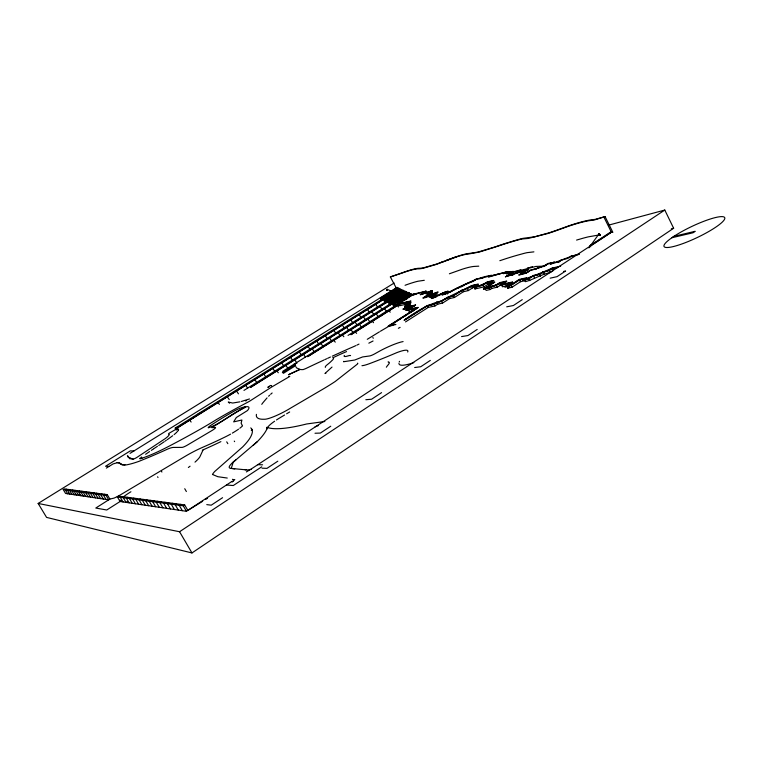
<?xml version="1.0" encoding="UTF-8"?>
<svg xmlns="http://www.w3.org/2000/svg" width="763" height="763" viewBox="0 0 763 763"><rect width="100%" height="100%" fill="white"/><g stroke="black" fill="none" stroke-linecap="round" stroke-linejoin="round"><path stroke-width="1.14" d="M405.43 299.23L404.304 297.274A1.516 0.696 58 0 0 403.255 296.168L387.366 289.415L387.213 290.293M386.889 289.759L387.289 289.282M386.898 289.53L387.041 290.083M387.451 289.387L386.927 289.473M387.108 289.559L387.022 290.169M234.727 468.911L230.283 468.253A31.016 5.131 -27.6 0 1 232.324 462.95L257.512 441.472A124.588 21.04 -30.3 0 0 266.897 428.987L266.888 427.366L267.832 427.652A214.956 36.281 -27.7 0 0 306.573 423.99L324.847 421.491M139.953 458.286L139.896 458.372A3.3 0.629 -29.2 0 0 140.154 458.687L142.013 458.153A50.94 7.21 -29.8 0 0 168.318 446.574A132.752 17.711 -29.6 0 0 198.122 430.418A75.194 10.491 -29.6 0 0 216.282 419.679A66.677 6.075 -29.1 0 1 246.01 403.15A14.249 1.221 -29 0 0 249.673 401.157L271.666 387.022L289.759 376.436L288.862 376.293M271.266 386.002L271.618 385.496M588.931 247.87L598.621 234.403M387.146 289.473L387.165 290.112M128.07 456.131L127.917 456.703L130.254 458.382M267.069 397.876L262.911 402.75A278.381 49.013 -24.4 0 0 261.747 404.333M232.19 481.987L232.858 481.329M176.453 432.573L174.117 434.624M176.93 432.049L177.922 430.895A30.549 4.32 -28.1 0 0 178.332 430.237M598.85 234.365L599.289 234.365M268.595 396.226L269.644 395.205M234.565 460.9L232.324 462.95M599.298 234.117L598.612 234.298A1.383 0.839 56.2 0 1 599.728 234.413L600.214 234.89M236.129 459.564L233.259 462.14L231.256 468.396L246.096 469.865A30.615 5.284 -27.5 0 0 249.577 469.703L251.122 469.321M253.24 445.306L257.512 441.472M234.794 479.536L233.106 481.043A11.75 2.194 -28.4 0 0 233.43 480.604M333.126 357.818A43.129 4.597 -25.2 0 1 332.687 359.84A60.153 6.381 -25.3 0 1 331.628 360.861L331.228 361.271A60.058 7.649 -26.6 0 1 327.413 364.58A20.859 2.747 -26.2 0 0 325.877 365.954L325.467 366.526A20.811 3.348 -25.8 0 0 325.372 367.404M600.08 235.195L600.319 235.08A1.173 0.715 56.2 0 0 598.764 234.422L598.631 234.546A1.173 0.715 56.2 0 1 599.985 235.052M172.705 435.721L167.24 439.707M268.414 387.222L269.415 386.393M123.387 496.894L123.511 496.799A19.952 3.157 -28.9 0 1 130.921 491.754M600.004 235.033L600.08 234.975A1.097 0.668 56.2 0 0 598.812 234.451L599.203 234.241M141.565 456.999L140.85 457.485M250.483 469.493L612.279 231.561M192.667 417.924L194.603 416.569M197.493 414.547L199.362 413.231M165.142 441.109L166.344 440.28M153.058 449.197L151.312 450.389M153.516 448.882L157.445 446.279M145.599 454.29L149.577 451.572M164.217 441.739L158.733 445.478M612.384 231.485L611.249 232.343M394.156 283.016L38.15 503.446L46.581 517.4L191.971 552.946L673.634 228.251L664.792 210.054L608.578 225.142M38.15 503.446L179.563 531.735L664.792 210.054M222.577 497.695L211.237 505.182L206.773 504.62M277.818 461.186L266.964 468.368L262.024 468.177M330.77 426.202L320.355 433.079L315.005 433.241M381.567 392.63L371.571 399.24L365.839 399.717M430.332 360.403L420.737 366.745L414.662 367.528M477.19 329.444L467.967 335.539L461.577 336.588M522.254 299.659L513.385 305.524L506.708 306.821M202.643 501.291L187.851 510.38L184.656 504.896L118.561 496.122L117.349 496.885L120.077 501.501L186.449 511.296L231.885 481.443L232.658 481.539M550.257 272.525L553.423 270.445L552.221 268.061C543.056 272.277 533.604 275.805 524.162 279.334L525.364 281.671C533.966 279.353 541.415 274.298 550.257 272.525L549.045 270.14M261.709 466.813L233.297 485.535L226.458 485.01M557.658 267.479C551.325 269.473 544.877 271.218 539.145 274.651C523.218 277.742 540.757 275.243 543.008 271.8M526.241 272.763C511.401 276.349 527.586 273.478 530.094 270.255C536.236 268.29 542.808 267.269 548.139 263.388C555.111 263.922 565.669 257.331 579.079 254.069M558.983 261.986C562.159 258.38 568.33 259.897 571.125 255.996M542.817 272.257L548.855 270.598L552.336 268.299M590.142 245.505L610.019 232.457L611.773 232L591.878 245.066L590.142 245.505L590.781 246.773M533.099 276.034L528.521 279.02L522.588 280.364L524.906 278.543L519.174 280.107L510.685 285.629L504.972 286.898L511 282.978M506.518 285.887L507.7 288.195L512.002 287.25L520.461 281.728L525.697 280.555M522.588 280.364L526.718 277.99M554.32 262.167L548.254 263.616L543.657 266.621L547.948 263.817L552.612 262.958M180.564 504.353L179.171 505.259L182.328 510.685M550.4 264.408L552.498 262.73M522.474 280.126L528.406 278.791L533.308 275.577L539.346 274.194M551.983 263.378L554.205 261.928M117.349 496.885L183.254 505.812L184.656 504.896M504.972 286.898L512.669 282.196M518.974 275.109L526.022 273.202L530.094 270.255M172.6 503.294L171.236 504.181L174.346 509.512M508.358 285L510.085 283.874M512.545 281.967L501.281 284.513L502.445 286.783L510.809 284.933L519.279 279.42L526.594 277.751M504.858 286.669L510.571 285.4L519.393 279.649M176.539 503.818L175.166 504.715L178.294 510.094M507.7 288.195L509.426 287.079M499.593 283.302C513.718 279.973 498.582 282.529 496.055 285.6C481.434 288.433 498.029 285.953 499.841 282.863M507.099 276.187C513.871 274.365 521.415 270.255 528.559 269.177L520.614 274.337M520.414 271.828L514.93 273.373L512.374 275.319M490.161 289.52L491.925 288.385L497.342 287.165L500.881 284.876L499.727 282.634L496.188 284.923L485.01 288.204L486.155 290.417L490.161 289.52L489.007 287.298M528.196 238.457L548.025 233.468A115.137 15.05 -26.6 0 0 556.895 230.436L568.206 226.353A106.458 16.214 -27.3 0 1 589.503 220.631L593.843 220.135L605.078 216.606L612.87 232.343M164.942 502.283L163.597 503.151L166.658 508.377M509.884 283.226L499.765 285.505L505.001 281.814M499.765 285.505L506.746 281.28M514.71 273.803C519.088 273.04 523.628 269.721 528.559 269.177M502.292 284.17L505.85 281.852M521.091 271.971L522.541 270.731L526.804 269.721L527.958 271.981M518.859 274.88L526.804 269.721M520.5 274.108L528.444 268.948M168.737 502.779L167.383 503.666L170.464 508.94M153.992 500.824L152.676 501.673L155.662 506.756M506.718 273.936L509.007 272.458M490.638 286.821L488.864 287.966L483.427 288.948L493.175 282.949M508.187 272.973C505.068 273.783 521.911 267.479 508.053 275.567M483.542 289.167L494.758 282.205M487.052 287.184L489.941 285.314M157.579 501.301L156.253 502.159L159.257 507.281M505.507 276.931L512.04 272.41L513.175 274.623M490.886 286.383L488.864 287.966M506.985 275.958L513.633 271.666M161.222 501.787L159.887 502.645L162.92 507.824M493.766 280.65C486.775 280.727 481.243 286.783 473.842 286.812L474.958 288.948L476.665 287.851M147.021 499.899L145.733 500.728L148.661 505.716M491.153 281.633L486.956 282.606L482.645 285.381L472.316 287.527C479.717 287.603 485.43 281.9 492.202 281.385M500.518 273.593L490.123 276.111L507.185 271.733L488.701 277.045M150.473 500.356L149.176 501.196L152.123 506.231M503.637 273.745L505.621 272.467M492.116 283.197L487.757 283.96L492.087 281.166M505.201 273.011L507.071 271.514M487.872 284.179L493.661 280.431M474.958 288.948L483.923 286.907L488.215 284.132L487.099 281.967M491.172 282.32L489.445 283.435L492.631 282.701M137.035 498.573L135.766 499.384L138.628 504.238M405.515 321.919L428.243 307.413L434.958 305.963L437.838 304.122L442.55 303.092L449.626 298.562L454.443 297.484L463.484 291.695L468.415 290.56L472.926 287.661L471.83 285.543C461.844 291.056 451.21 294.966 441.443 300.984C427.795 304.113 416.064 311.886 404.409 319.831M475.692 285.238C472.802 285.639 442.244 299.859 471.935 285.753M140.306 499.012L139.028 499.822L141.908 504.725M488.597 276.826L489.932 276.254M472.316 287.527L476.694 285.009M490.123 276.111L491.343 275.319L490.228 276.32M472.431 287.746L478.22 284.284M143.635 499.45L142.347 500.27L145.256 505.22M130.664 497.724L129.414 498.525L132.228 503.294M462.216 290.217C453.279 296.387 443.169 299.745 433.661 304.523C417.103 307.565 433.498 305.648 436.846 302.243M443.627 294.337C459.002 288.109 473.995 277.961 491.343 275.319M449.855 292.496C457.714 286.249 468.32 284.589 476.274 278.972M442.178 295.023C452.173 292.2 462.197 284.551 472.163 281.604M464.142 285.305L461.033 287.012M127.278 501.606L126.048 502.388L123.282 497.695L124.503 496.913M436.541 302.682L441.138 301.423L448.634 296.673M133.821 498.144L132.562 498.945L135.404 503.761M472.831 281.69L476.017 279.382L489.817 276.044M462.492 289.797L453.155 296.015M398.105 320.05L416.693 308.242L406.708 310.207L416.693 308.242M401.491 318.133L389.75 325.591L418.124 307.565M403.446 316.893L407.366 314.404M409.321 313.154L416.169 308.805M121.508 496.513L120.287 497.285L123.043 501.94M436.293 296.673C417.18 304.456 460.509 284.294 444.514 293.774M431.476 298.133C437.228 297.751 441.901 292.048 448.053 291.514M439.135 295.558L443.036 292.811L446.498 292L447.566 294.041M442.073 294.814L446.498 292M443.522 294.127L447.938 291.313M404.066 320.298L427.261 305.553M121.288 500.738L106.744 509.999L95.766 508.044L109.891 499.078L114.021 498.115A11.34 1.707 -28.4 0 0 118.971 495.721L184.98 456.446A24.292 3.414 -28.6 0 1 201.68 447.757L209.863 444.142A83.92 12.609 -27.8 0 0 225.028 437.027A18.541 2.928 -28 0 0 230.54 434.147M405.163 319.869L426.946 305.992M127.555 497.314L126.324 498.105L129.119 502.836M406.708 310.207L414.118 305.515L406.813 310.407M432.545 292.353L428.091 293.192L432.545 292.353L424.505 297.446C426.145 297.675 448.367 285.877 432.249 296.063M413.584 310.589L409.178 311.542L408.11 309.54L415.625 305.047M433.584 297.398L437.18 295.119L436.121 293.116L432.793 293.898L428.568 296.836M423.112 298.114C428.024 297.599 432.354 293.221 437.638 292.639M410.065 308.567L414.7 305.629M429.435 296.292L431.162 295.195M429.931 297.312L436.121 293.116M431.343 296.635L437.533 292.439M431.362 297.932L434.405 296.273M432.793 297.255L435.721 295.395L432.898 297.456M389.187 325.448L416.588 308.033M410.875 301.175L405.382 304.427L409.521 301.824M421.72 294.127L426.021 291.151L422.597 293.564M104.531 494.262L103.367 494.996L105.99 499.422M407.871 305.81L404.619 306.325L409.55 303.474M421.615 293.927L432.068 290.674L428.186 293.393M404.724 306.526L410.923 302.816M420.356 294.776L432.173 290.875M106.076 495.359L108.718 499.822L65.57 493.461L63.234 489.56L106.076 495.359L107.249 494.615L109.891 499.078M408.987 304.036L406.088 305.868L410.303 304.914M426.813 294.051L430.694 291.332L431.724 293.297M414.223 305.715L403.236 309.168L408.92 305.572M428.091 293.192L432.068 290.674M415.921 308.042L405.563 310.293L404.514 308.309L410.198 304.714M403.236 309.168L407.976 306.173M407.461 306.716L404.619 308.51L407.795 307.804M404.514 308.309L415.52 304.847M423.007 297.913L431.047 292.82L432.087 294.795M403.131 308.967L407.366 308.033L410.246 306.249M424.4 297.246L432.44 292.162M283.369 373.326L295.596 365.658M426.021 291.151L411.486 294.632L395.148 304.904L409.416 301.623M96.643 493.213L95.499 493.928L98.074 498.258M348.052 335.396L394.662 306.077L393.145 303.245L390.189 303.941L282.806 371.247M408.51 303.712L399.497 305.734L398.486 303.836L413.231 294.556L426.126 291.342M401.119 302.234L397.265 304.656L408.405 302.081M398.591 304.027L401.538 302.167M405.468 299.697L407.442 298.457M399.535 303.808L396.655 305.62L396.15 304.675M351.371 334.318L397.151 305.505M267.641 387.299L270.636 385.41M350.98 334.757L399.459 304.256M99.228 493.556L98.084 494.281L100.668 498.64M101.861 493.899L100.706 494.634L103.31 499.031M420.26 294.575L424.667 291.8L425.687 293.726M406.965 292.553L406.469 291.609L405.468 291.857L389.187 302.053L390.16 301.814L390.666 302.758L406.965 292.553L409.473 293.002L409.979 293.936L410.99 293.688L411.486 294.632M390.666 302.758L407.967 292.305M89.118 492.211L88.003 492.917L90.52 497.142M408.472 293.24L392.153 303.474L391.657 302.529M282.939 372.163L294.842 364.695M392.649 303.359L307.623 356.683L409.473 293.002M282.367 372.726L295.281 364.628M91.589 492.545L90.463 493.251L93 497.505M409.979 293.936L393.651 304.189L410.99 293.688M94.097 492.869L92.962 493.585L95.518 497.877M395.921 288.08L396.598 287.651M385.725 299.697L401.987 289.549L402.483 290.484L386.221 300.641L385.725 299.697L384.752 299.935L400.995 289.797L400.499 288.862L177.274 427.986L175.194 428.091L176.348 430.084M79.619 490.952L78.522 491.63L80.973 495.731M75.251 494.062L74.183 494.729L71.779 490.714L72.847 490.056M387.203 300.403L403.474 290.236L403.97 291.17L387.699 301.347L387.203 300.403L386.221 300.641M81.937 491.258L80.84 491.944L83.31 496.074M243.96 390.398L385.754 301.814L388.682 301.108L390.189 303.941M250.531 387.28L388.186 301.223M250.674 387.356L404.972 290.922L405.468 291.857M84.292 491.572L83.196 492.259L85.675 496.427M79.753 494.72L78.675 495.387L76.243 491.324L77.33 490.647M390.16 301.814L406.469 291.609M86.686 491.887L85.58 492.583L88.079 496.78M70.663 489.76L69.595 490.418L71.98 494.405M106.362 468.101L113.086 463.923L117.597 462.616L122.423 464.629L126.334 464.886A87.096 12.189 -29.6 0 0 139.076 461.31L150.101 456.789A176.177 23.434 -29.3 0 0 167.049 449.35L167.898 448.959A19.6 2.938 -30.1 0 1 173.277 447.433L182.08 447.385A5.866 0.897 -29.9 0 0 186.763 445.458L212.505 430.218A5.436 0.83 -29.7 0 0 215.204 427.471L211.78 427.652L239.162 410.551L246.592 406.66A37.339 5.684 -29.6 0 1 247.479 410.551L236.32 417.523L233.64 421.882L241.909 420.012L241.127 423.179L242.491 425.897A18.541 2.928 -28 0 1 239.792 428.243M130.053 453.365L397.065 287.365M381.319 297.589L397.542 287.508L399.516 289.12L383.284 299.23L382.778 298.295L380.356 297.837L381.462 299.888M68.727 493.117L67.678 493.766L65.332 489.846L66.371 489.188M381.824 298.533L398.038 288.433M382.778 298.295L399.02 288.185M75.07 490.351L74.001 491.019L76.414 495.053M175.194 428.091L381.357 299.706L384.247 298.991L386.259 302.749M176.93 428.005L383.77 299.115M63.234 489.56L64.273 488.911L107.249 494.615M68.498 489.474L67.449 490.132L69.814 494.081M396.464 288.424L390.36 276.931L402.292 272.753A83.911 10.291 -28.5 0 1 418.219 268.29L420.461 268.214A95.537 11.178 -27.5 0 0 424.161 267.632L436.665 264.027L456.665 256.597M367.27 339.306L379.43 331.838M205.581 499.488L207.536 498.287M380.375 331.266L392.564 324.103M246.373 471.925L250.302 469.541M284.57 415.015L280.507 417.456A23.834 4.187 -27.7 0 0 276.454 419.974M286.611 413.804L289.663 411.972M168.671 433.518L175.9 429.311L178.475 429.264A30.549 4.32 -28.1 0 1 178.523 429.693M368.825 343.169L373.05 340.994M398.362 328.281L400.117 327.384M332.916 357.752L336.95 355.863A32.437 3.529 -25 0 1 346.545 351.59M355.873 345.591L353.803 346.545A30.434 3.119 -24.9 0 1 349.712 348.309A234.909 29.671 -25.1 0 0 332.277 356.178M289.282 374.309L300.078 369.33L296.664 367.995L295.91 366.774M288.452 374.728L299.878 369.464M598.554 234.317L598.65 234.298A1.373 0.839 56.2 0 1 599.708 234.432M441.014 262.482L443.608 261.442M449.388 273.783L462.082 269.272A71.131 10.081 -28 0 1 474.872 266.382L478.773 266.163M446.145 260.441L456.675 256.597A72.514 9.471 -28.1 0 1 461.844 254.966A72.571 9.48 -28.1 0 1 469.598 253.383L477.667 252.133L494.462 247.117A203.826 30.415 -28.3 0 1 504.677 243.645L516.475 240.059A203.769 30.406 -28.3 0 1 522.941 238.342L534.739 236.788L548.998 232.81A113.801 14.878 -26.6 0 0 557.772 229.816L569.131 225.705A108.098 16.471 -27.3 0 1 590.781 219.887L595.178 219.372L605.078 216.606M315.081 426.794L318.314 425.601M499.841 260.698L505.383 258.857A201.957 32.695 -28.3 0 1 519.908 254.508L521.568 254.06A71.732 10.911 -27.5 0 1 527.042 252.667L533.909 251.857M249.501 398.954L241.404 401.452M245.562 400.937L246.554 400.613M118.589 462.54L117.063 462.712M514.472 271.571L517.533 270.655M512.402 272.544L535.826 266.44L544.019 266.134M140.154 458.687L142.013 458.153M518.916 270.255L520.862 269.701M390.36 276.931L401.5 273.278A82.642 10.138 -28.5 0 1 417.18 268.891L419.412 268.814A96.643 11.311 -27.5 0 0 423.15 268.242L435.797 264.589L455.788 257.179A71.264 9.309 -28.1 0 1 468.472 254.031L479.383 252.048L498.754 245.924A202.386 30.196 -28.3 0 1 513.194 241.346L515.435 240.707A202.386 30.196 -28.3 0 1 521.863 239.01L528.196 238.457M396.56 287.756L397.542 287.508M609.494 232.801L611.392 232.21M527.405 267.947L529.169 267.508M380.546 300.212L383.436 299.506L384.943 302.32L387.862 301.623L389.368 304.447L392.325 303.76L393.842 306.602L396.827 305.906M671.326 228.824L673.634 228.251M579.203 254.308C575.149 256.015 570.447 255.386 571.086 256.664M416.77 293.917L413.231 294.556M479.574 278.753L483.027 277.923M505.087 272.792L510.476 271.494M375.568 304.227L377.561 306.936M503.523 273.526L510.59 271.714M430.694 291.332L425.563 293.307M508.292 273.192L513.747 271.886M422.778 293.869L425.859 292.916M506.603 273.717L512.04 272.41M550.285 264.179L558.135 261.909M426.708 293.85L431.047 292.82M673.996 236.311L695.179 231.303L693.042 232.763L671.888 237.741M505.392 276.711L512.488 274.661M367.308 309.368L369.302 312.086M379.964 306.364L381.967 309.091M457.323 288.118L459.231 287.67M530.323 267.222L532.574 266.697M471.83 285.543L478.105 284.074M472.984 285.515L475.082 285.019M490.485 281.413L487.214 282.186L482.903 284.952L473.957 287.022M476.579 284.79L471.677 286.182M398.486 303.836L410.771 300.975M552.221 268.061L560.71 266.087M431.238 296.435L435.721 295.395M558.64 266.983L552.154 268.748M432.468 296.378L435.826 295.596M494.643 281.986L489.331 283.216L490.456 285.41M429.827 297.112L434.3 296.073M487.757 283.96L493.06 282.73M444.562 294.117L448.177 293.049M393.67 306.306L397.657 305.391M547.119 270.855L549.169 270.379M371.686 311.542L373.698 314.27M384.409 308.529L386.421 311.266M358.991 314.547L360.994 317.284M410.818 302.625L406.631 303.588L408.825 303.302M491.038 275.777L488.663 276.072M405.277 304.237L409.445 303.273M499.727 282.634L506.622 281.051M488.778 276.282L489.98 276.015M524.906 278.543L519.174 280.107M491.973 286.135L496.303 285.152M404.619 306.325L408.825 305.372M453.441 295.586L448.339 297.103M483.427 288.948L489.121 287.517M499.651 285.286L510.886 282.749M388.892 310.703L390.236 312.181M563.628 271.447L565.621 270.999L557.085 276.645L550.142 278.18M376.111 313.736L378.124 316.483M363.35 316.75L365.363 319.497M411.324 306.011L413.47 305.524M350.627 319.764L352.63 322.511M414.118 305.515L409.922 306.678M506.632 286.125L510.924 285.162M408.11 309.54L418.019 307.355M428.377 305.305L433.966 304.075M380.565 315.939L381.061 315.834M367.756 318.972L369.769 321.728M354.967 321.996L356.979 324.752M342.196 325.019L344.208 327.766M372.191 321.213L373.536 322.711M359.335 324.246L361.366 327.022M346.516 327.279L348.529 330.045M333.717 330.303L335.73 333.069M363.751 326.526L364.237 326.421M350.866 329.559L352.897 332.344M338.009 332.592L340.031 335.377M325.172 335.625L327.184 338.4M355.262 331.867L356.607 333.374M342.339 334.909L343.846 336.741M389.645 325.391L395.167 324.275M329.444 337.952L331.466 340.737M388.205 326.068L395.921 324.523M388.319 326.268L392.726 325.391M316.569 340.985L318.591 343.77M333.755 340.298L335.262 342.139M320.822 343.34L322.844 346.144M307.909 346.383L309.931 349.177M239.925 401.834L232.667 403.036L228.29 402.044L229.577 403.217M312.134 348.767L314.165 351.581M299.191 351.81L301.213 354.623M303.388 354.232L305.429 357.065M290.407 357.284L292.439 360.107M294.585 359.745L296.626 362.578M281.566 362.797L283.598 365.63M294.289 363.779L296.902 363.35M285.715 365.286L287.765 368.138M272.668 368.348L274.699 371.19M276.788 370.866L278.295 372.754M263.702 373.927L265.743 376.788M254.67 379.554L256.711 382.435M325.839 373.384L324.962 373.508L332.019 367.07M245.572 385.22L247.622 388.109M236.416 390.933L238.466 393.832M227.193 396.674L229.253 399.593M598.812 235.014L588.368 236.845A104.55 17.253 -27.2 0 0 579.413 239.267L578.726 239.448A72.475 11.703 -27 0 0 576.58 240.078M217.903 402.463L219.401 404.4M189.634 420.079L191.141 422.044M176.158 427.499L177.893 427.404M131.484 458.964L133.306 459.03A3.281 0.62 -29.2 0 0 137.407 457.075L165.39 438.506A20.086 3.014 -28 0 0 168.909 435.291L169.3 434.357L168.823 434.357M424.304 280.298L418 281.232A80.582 10.72 -28.4 0 0 405.067 285.286M134.011 450.904L130.282 450.895L105.561 466.25L109.061 466.422M257.446 464.657L262.596 464.81M121.946 464.877L125.008 465.068M119.944 500.538L119.772 500.518A19.943 3.147 -28.8 0 1 120.077 500.042M244.856 469.655L246.096 469.865M300.584 369.588L303.102 369.616L305.696 368.605A234.909 29.671 -25.1 0 1 324.017 359.983M251.275 430.284L252.295 430.475L252.143 429.836M227.269 478.048L217.837 476.703L212.467 474.462A50.406 8.345 -27.6 0 1 214.794 471.42L242.624 446.965A106.582 17.911 -30.3 0 0 250.998 436.169L251.399 435.272A136.92 22.766 -30.5 0 0 251.59 428.777M133.468 459.307L129.185 457.628M232.486 479.298L233.154 479.526M233.364 479.603L233.583 479.679A11.75 2.194 -28.4 0 1 233.612 480.223M121.212 464.085L119.085 462.826M599.413 234.184L599.584 234.279A1.45 0.877 56.2 0 1 600.071 234.718A1.45 0.877 56.2 0 0 599.537 234.308L599.365 234.212M119.591 463.112L120.64 463.723M129.357 458.344L130.225 458.983M226.716 441.844L227.832 443.675M179.563 531.735L191.971 552.946M127.392 455.664L128.566 457.666M183.254 505.812L186.449 511.296M161.489 471.334L161.909 472.039M157.579 476.78L157.998 477.495M184.732 488.711L186.372 491.544M177.274 427.986L178.428 429.979M234.27 441.062L234.603 441.643M372.849 337.523L373.26 338.267M398.496 306.974L397.151 304.437L413.527 294.146L414.023 295.09M394.643 303.951L395.654 305.849M412.506 294.394L413.002 295.338M410.141 306.058L411.19 308.042L408.749 309.587L407.69 307.603M427.146 305.343L428.243 307.413M441.443 300.984L442.55 303.092M436.741 302.034L437.838 304.122M433.861 303.865L434.958 305.963M453.336 295.376L454.443 297.484M448.53 296.464L449.626 298.562M467.309 288.443L468.415 290.56M462.388 289.587L463.484 291.695M490.771 286.154L491.925 288.385M482.798 284.733L483.923 286.907M496.188 284.923L497.342 287.165M519.279 279.42L520.461 281.728M510.809 284.933L512.002 287.25M526.022 273.202L529.884 270.693L535.941 268.872M528.616 278.333L529.818 280.679M542.894 271.561L544.095 273.927M537.896 267.594L535.855 269.539M537.82 268.261L543.847 266.182M539.231 273.965L540.433 276.33M533.184 275.348L534.386 277.694M561.74 259.554L558.077 262.577M604.01 217.293L611.287 231.99M266.888 427.366L266.897 428.987M256.425 414.357A111.398 18.131 -28.5 0 0 262.338 419.249L264.828 419.249A21.259 3.548 -27.7 0 0 290.646 408.081L319.621 391.085A60.935 7.554 -27.1 0 0 335.186 381.51L356.95 364.447A6.6 1.068 -26.3 0 0 357.504 363.198M398.935 363.398A48.565 8.736 -27.8 0 0 399.049 363.941A41.192 7.411 -27.8 0 0 413.842 362.635M399.183 362.091A48.565 8.736 -27.8 0 1 399.535 361.319M389.054 362.215A21.211 3.72 -28.4 0 1 388.176 364.8A51.779 9.29 -27.9 0 0 386.355 367.213M388.062 361.91A21.211 3.72 -28.4 0 1 388.653 362.005M350.579 355.634A10.291 1.602 -28.6 0 0 348.395 355.787A15.794 2.432 -28.5 0 1 344.447 356.426A25.217 2.747 -24.8 0 1 344.371 355.482M343.903 361.319A4.254 0.668 -28.6 0 0 343.512 361.748L354.738 360.022L362.578 356.95L369.607 355.959A4.053 0.591 -25.3 0 0 374.547 353.946L378.353 351.819A20 2.976 -25.2 0 1 403.102 341.586M267.632 427.347A23.834 4.187 -27.7 0 1 274.623 421.214M407.69 351.991A25.398 4.425 -28.3 0 0 396.703 352.678A162.443 24.721 -27.7 0 1 369.225 363.741A24.492 4.073 -28.3 0 1 361.958 365.706M270.627 394.299A126.858 17.473 -25.9 0 1 272.143 392.983M324.933 359.564A234.909 29.671 -25.1 0 1 326.764 358.715M327.689 358.286A234.909 29.671 -25.1 0 1 330.446 357.017M359.001 344.103A30.444 3.014 -25.7 0 1 356.922 345.095M220.898 441.624A97.073 14.602 -27.8 0 1 203.33 449.741M238.552 429.159A18.541 2.928 -28 0 1 232.314 433.126M250.712 427.919A136.854 21.869 -27.6 0 1 251.189 428.32M194.994 462.14A39.209 6.447 -30.2 0 0 199.839 456.894L203.072 449.941A20.572 3.395 -30 0 0 202.319 450.275M190.063 466.203A39.209 6.447 -30.2 0 1 188.356 467.49M599.069 234.279A1.087 0.658 56.2 0 1 599.737 234.518M236.463 412.01C227.26 417.208 218.437 424.657 208.394 427.814A5.198 0.782 -29.6 0 1 210.369 425.697A62.108 9.738 -29.5 0 1 234.098 411.123A9.251 1.392 -29.5 0 1 240.831 407.967A37.339 5.684 -29.6 0 1 245.448 406.784L236.463 412.01M672.871 237.045L670.305 238.867A33.582 6.161 -25.4 0 0 687.797 241.699A33.582 6.161 -25.4 0 0 724.135 217.064A33.582 6.161 -25.4 0 0 675.789 235.138L672.871 237.045"/></g></svg>
